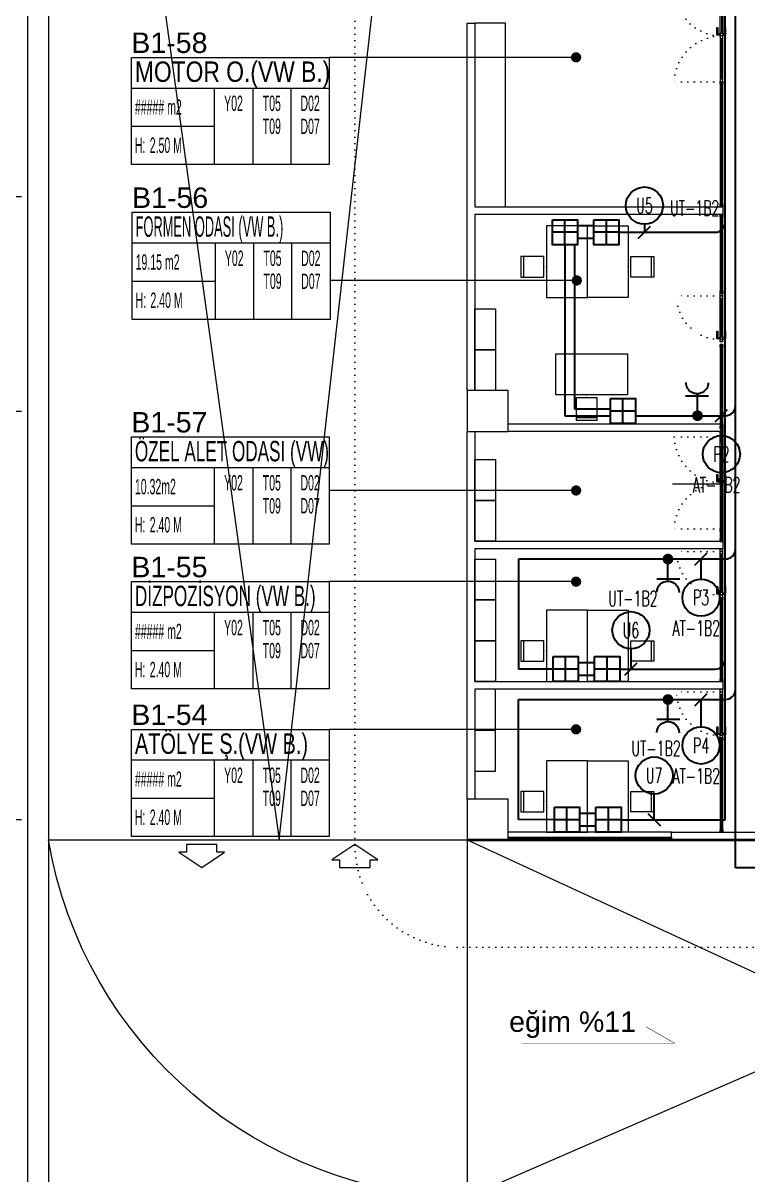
# Model space of a CAD drawing. Header units: metres. Extents: x -13194 to 152406, y -14653 to 29421.
# Drawn here: x 55990 to 57409, y 144 to 2400 of the extents above; entities that cross this region are included whole.
import ezdxf
from ezdxf.enums import TextEntityAlignment as Align
from ezdxf.xclip import XClip

# ---------------------------------------------------------------- set-up
doc = ezdxf.new("R2010")
doc.units = ezdxf.units.M
doc.header["$LTSCALE"] = 100
doc.header["$MEASUREMENT"] = 0
doc.header["$XCLIPFRAME"] = 0
for name, pattern in [('DASHDOT2', [0.5, 0.25, -0.125, 0, -0.125]), ('DOT2', [0.125, 0, -0.125]), ('DOT5', [0.75, 0, -0.75])]:
    doc.linetypes.add(name, pattern=pattern)
doc.layers.get('0').update_dxf_attribs({"color": 9, "lineweight": 9})
for name, color, linetype, lineweight in [('00', 9, 'Continuous', 9), ('01', 9, 'Continuous', 9), ('05', 9, 'Continuous', 9), ('06B', 9, 'Continuous', 9), ('06D', 9, 'Continuous', 9), ('10', 9, 'Continuous', 9), ('15', 9, 'Continuous', 9), ('20', 9, 'DOT2', 9), ('21', 9, 'Continuous', 9), ('21_mahal200', 9, 'Continuous', 9), ('24', 9, 'DASHDOT2', 9), ('E-DUVARA MONTE PRİZ KUTUSU', 7, 'Continuous', 30), ('E-KABLO', 7, 'Continuous', 30), ('E-LINYE', 7, 'Continuous', 30), ('E-PRİZ', 7, 'Continuous', 30)]:
    doc.layers.add(name, color=color, linetype=linetype, lineweight=lineweight)
doc.styles.add('Arial', font='arial.ttf', dxfattribs={"height": 2.5})
doc.styles.add('E-YAZI', font='txttw.shx')
doc.styles.add('MuuM_TEXT-ITALIC', font='ARIALNI.TTF')
doc.styles.add('MuuM_TEXT-STANDART', font='ARIALN.TTF')
doc.dimstyles.new('MuuM_DIM200', dxfattribs={"dimscale": 20, "dimtxt": 2, "dimasz": 1, "dimexe": 1, "dimexo": 1, "dimgap": 1, "dimtad": 1, "dimdec": 1, "dimrnd": 0.5, "dimdsep": 46, "dimtxsty": 'MuuM_TEXT-STANDART', "dimblk": 'ARCHTICK', "dimcen": 0, "dimdle": 0.15, "dimclrd": 256, "dimclre": 256, "dimclrt": 256, "dimadec": 0, "dimazin": 0, "dimtfac": 5, "dimtdec": 1, "dimtix": 1, "dimtmove": 2, "dimatfit": 3, "dimldrblk": 'DOT', "dimfxl": 3, "dimfxlon": 1, "dimtolj": 1, "dimlwd": -1, "dimlwe": -1, "dimarcsym": 0})

# ---------------------------------------------------------------- blocks, each defined once
blk = doc.blocks.new('10_DUVARA MONTE PRİZ KUTUSU')
at = {"layer": 'E-DUVARA MONTE PRİZ KUTUSU', "color": 4}
for p, q in [((0, 24.5), (0, -24.5)), ((24.5, 0), (-24.5, 0))]:
    blk.add_line(p, q, dxfattribs=at)
blk.add_lwpolyline([(-24.5, -24.5), (24.5, -24.5), (24.5, 24.5), (-24.5, 24.5)], close=True, dxfattribs=at)
blk = doc.blocks.new('100_PRİZ')
at = {"layer": 'E-PRİZ', "color": 4}
for p, q in [((-1.22, 2.14), (1.28, 2.14)), ((0, 2.4), (0, 0))]:
    blk.add_line(p, q, dxfattribs=at)
blk.add_arc((0, 3.6), 1.2, 180.7551, 0.7551, dxfattribs=at)
blk = doc.blocks.new('p-akslar_yeni')
at = {"layer": '24'}
for points in [[(-2190, -6515), (6415, -6515)], [(-2190, -6935), (6415, -6935)], [(-2190, -7735), (6415, -7735)]]:
    blk.add_lwpolyline(points, dxfattribs=at)
blk = doc.blocks.new('p-kolon_80x80')
blk.add_lwpolyline([(-40, -40), (40, -40), (40, 40), (-40, 40)], close=True)
blk = doc.blocks.new('1.bod.mimari.elk')
at = {"layer": '01'}
blk.add_lwpolyline([(40, -8750), (0, -8750), (0, -2950), (40, -2950), (40, -8750), (40, -8750)], close=True, dxfattribs=at)
for p in [(900, -6990), (900, -7790)]:
    blk.add_blockref('p-kolon_80x80', p, dxfattribs=at)
blk = doc.blocks.new('p-birim')
blk.add_lwpolyline([(0, 0), (1, 0), (1, 1), (0, 1)], close=True)
blk = doc.blocks.new('prf-10x10')
blk.add_lwpolyline([(-5, -5), (5, -5), (5, 5), (-5, 5)], close=True)
at = {"color": 255}
blk.add_solid([(-5, -5), (5, -5), (-5, 5), (5, 5)], dxfattribs=at)
at = {"layer": '10'}
blk.add_point((0, 0), dxfattribs=at)
blk = doc.blocks.new('*U405')
at = {"layer": '06D'}
blk.add_lwpolyline([(-2.5, 320), (2.5, 320), (2.5, 0), (-2.5, 0)], close=True, dxfattribs=at)
at = {"layer": '15'}
blk.add_lwpolyline([(0, 315), (0, 5)], dxfattribs=at)
at = {"layer": '10', "xscale": 0.5, "yscale": 0.5, "rotation": 90}
for p in [(0, 317.5), (0, 2.5)]:
    blk.add_blockref('prf-10x10', p, dxfattribs=at)
blk = doc.blocks.new('0_slopearrow')
at = {"const_width": 0.05}
blk.add_lwpolyline([(11.21, 0), (-3.79, 0), (-1, 1.61)], dxfattribs=at)
at = {"style": 'Arial'}
blk.add_attdef('EGIM', text='', height=2, dxfattribs=at).set_placement((0, 0.5), align=Align.BOTTOM_LEFT)
at = {"style": 'MuuM_TEXT-ITALIC'}
blk.add_attdef('SLOPE', text='', height=2, dxfattribs=at).set_placement((0, -0.5), align=Align.TOP_LEFT)
blk = doc.blocks.new('p-al-01')
at = {"layer": '06B'}
for points in [[(27, 4.3), (27, 10.6), (42, 10.6), (42, 8.7), (29.3, 8.7), (29.3, 8.7), (29.3, 4.3), (27, 4.3)], [(27, -0.7), (27, -6.9), (42, -6.9), (42, -5), (29.3, -5), (29.3, -5), (29.3, -0.7), (27, -0.7)]]:
    blk.add_lwpolyline(points, dxfattribs=at)
at = {"layer": '06D'}
for p, q in [((115.7, 4.3), (28.8, 4.3)), ((28.8, -0.7), (115.7, -0.7))]:
    blk.add_line(p, q, dxfattribs=at)
at = {"layer": '10'}
for points in [[(25.7, -0.7), (25.7, 4.3), (20.7, 4.3), (20.7, -0.7)], [(30.7, -0.7), (30.7, 4.3), (25.7, 4.3), (25.7, -0.7)], [(110.7, -0.7), (110.7, 4.3), (105.7, 4.3), (105.7, -0.7)], [(115.7, -0.7), (115.7, 4.3), (110.7, 4.3), (110.7, -0.7)]]:
    blk.add_lwpolyline(points, close=True, dxfattribs=at)
at = {"layer": '15'}
blk.add_lwpolyline([(105.7, 1.8), (30.7, 1.8)], dxfattribs=at)
at = {"layer": '20'}
blk.add_lwpolyline([(110.7, -0.7), (110.7, -85.7)], dxfattribs=at)
blk.add_arc((110.7, -0.7), 85, 180, 270, dxfattribs=at)
blk = doc.blocks.new('0_arrow1')
at = {"linetype": 'ByBlock', "lineweight": -2}
blk.add_lwpolyline([(15, -22.5), (-15, -22.5), (-15, -15), (-22.5, -15), (0, 0), (22.5, -15), (15, -15)], close=True, dxfattribs=at)
blk.add_point((0, 0))
blk = doc.blocks.new('p-sandalye')
blk.add_line((-45, 20), (-45, -20))
blk.add_lwpolyline([(-5, 20), (-50, 20), (-50, -20), (-5, -20)], close=True)
blk.add_point((0, 0.1))
blk = doc.blocks.new('p-masa_servis')
at = {"linetype": 'DOT5'}
blk.add_lwpolyline([(0, 0), (0, 0)], dxfattribs=at)
blk.add_lwpolyline([(0, 0), (0, -80), (140, -80), (140, 0)], close=True)
for p, rotation in [((60, 0), 270), ((50, -110.1), 2.073722e-10)]:
    blk.add_blockref('p-sandalye', p, dxfattribs=dict(rotation=rotation))
blk = doc.blocks.new('gr-p-birim')
blk.add_lwpolyline([(-0.5, -0.5), (0.5, -0.5), (0.5, 0.5), (-0.5, 0.5)], close=True)
blk = doc.blocks.new('*U413')
at = {"layer": '06D'}
blk.add_lwpolyline([(-2.5, 185), (2.5, 185), (2.5, 0), (-2.5, 0)], close=True, dxfattribs=at)
at = {"layer": '15'}
blk.add_lwpolyline([(0, 180), (0, 5)], dxfattribs=at)
at = {"layer": '10', "xscale": 0.5, "yscale": 0.5, "rotation": 90}
for p in [(0, 182.5), (0, 2.5)]:
    blk.add_blockref('prf-10x10', p, dxfattribs=at)
blk = doc.blocks.new('*U414')
at = {"layer": '06D'}
blk.add_lwpolyline([(-2.5, 165), (2.5, 165), (2.5, 0), (-2.5, 0)], close=True, dxfattribs=at)
at = {"layer": '15'}
blk.add_lwpolyline([(0, 160), (0, 5)], dxfattribs=at)
at = {"layer": '10', "xscale": 0.5, "yscale": 0.5, "rotation": 90}
for p in [(0, 162.5), (0, 2.5)]:
    blk.add_blockref('prf-10x10', p, dxfattribs=at)
blk = doc.blocks.new('p-al-01_a')
at = {"layer": '06B'}
for points in [[(-5, -88.6), (-11.2, -88.6), (-11.2, -73.6), (-9.4, -73.6), (-9.4, -86.4), (-9.4, -86.4), (-5, -86.4), (-5, -88.6)], [(0, -88.6), (6.2, -88.6), (6.2, -73.6), (4.4, -73.6), (4.4, -86.4), (4.4, -86.4), (0, -86.4), (0, -88.6)]]:
    blk.add_lwpolyline(points, dxfattribs=at)
at = {"layer": '06D'}
for p, q in [((-5, -86.9), (-5, -5)), ((0, -5), (0, -86.9)), ((-5, -93.1), (-5, -175)), ((0, -175), (0, -93.1))]:
    blk.add_line(p, q, dxfattribs=at)
at = {"layer": '10'}
for points in [[(-5, 0), (0, 0), (0, -5), (-5, -5)], [(-5, -85), (0, -85), (0, -90), (-5, -90)], [(-5, -95), (0, -95), (0, -90), (-5, -90)], [(-5, -180), (0, -180), (0, -175), (-5, -175)]]:
    blk.add_lwpolyline(points, close=True, dxfattribs=at)
at = {"layer": '15'}
for points in [[(-2.5, -5), (-2.5, -85)], [(-2.5, -175), (-2.5, -95)]]:
    blk.add_lwpolyline(points, dxfattribs=at)
at = {"layer": '20'}
for points in [[(-5.3, 0), (-94.9, 0)], [(-5.3, -180), (-94.9, -180)], [(-5, -180), (-94.9, -180)]]:
    blk.add_lwpolyline(points, dxfattribs=at)
for centre, start, end in [((-1.5, 3.4), 182.0745, 267.6937), ((-1.5, -183.4), 92.3063, 177.9255)]:
    blk.add_arc(centre, 93.5, start, end, dxfattribs=at)
blk = doc.blocks.new('*U415')
at = {"layer": '06D'}
blk.add_lwpolyline([(-2.5, 245), (2.5, 245), (2.5, 0), (-2.5, 0)], close=True, dxfattribs=at)
at = {"layer": '15'}
blk.add_lwpolyline([(0, 240), (0, 5)], dxfattribs=at)
at = {"layer": '10', "xscale": 0.5, "yscale": 0.5, "rotation": 90}
for p in [(0, 242.5), (0, 2.5)]:
    blk.add_blockref('prf-10x10', p, dxfattribs=at)
blk = doc.blocks.new('_ArchTick')
at = {"color": 0, "linetype": 'ByBlock', "const_width": 0.15}
blk.add_lwpolyline([(-0.5, -0.5), (0.5, 0.5)], dxfattribs=at)
blk = doc.blocks.new('_Dot')
at = {"color": 0, "linetype": 'ByBlock', "lineweight": -2}
blk.add_line((-0.5, 0), (-1, 0), dxfattribs=at)
at = {"color": 0, "linetype": 'ByBlock', "const_width": 0.5}
blk.add_lwpolyline([(-0.25, 0, 1), (0.25, 0, 1)], format="xyb", close=True, dxfattribs=at)
blk = doc.blocks.new('0_roomno2')
blk.add_lwpolyline([(19.38, -10.5), (0, -10.5), (0, 0), (19.38, 0)], close=True)
for points in [[(0, -3), (19.38, -3)], [(8.12, -3), (8.12, -10.5)], [(11.88, -3), (11.88, -10.5)], [(15.62, -3), (15.62, -10.5)], [(0, -6.75), (8.12, -6.75)]]:
    blk.add_lwpolyline(points)
at = {"style": 'MuuM_TEXT-STANDART', "width": 0.6}
blk.add_text('H:', height=1.5, dxfattribs=at).set_placement((0.35, -8.61), align=Align.MIDDLE_LEFT)
at = {"style": 'Arial'}
blk.add_attdef('ODANO', (0, 1.17), '', height=2, dxfattribs=at)
blk.add_attdef('MEKANADI', text='', height=2, dxfattribs=at).set_placement((0.35, -3), align=Align.BOTTOM_LEFT)
at = {"style": 'MuuM_TEXT-STANDART', "width": 0.6}
for tag, p in [('M2', (0.35, -4.88)), ('TEMIZTAVANYUKSEKLIGI', (1.8, -8.61))]:
    blk.add_attdef(tag, text='', height=1.5, dxfattribs=at).set_placement(p, align=Align.MIDDLE_LEFT)
for tag, p in [('YER01', (10, -4.5)), ('TAVAN01', (13.75, -4.5)), ('DUVAR01', (17.5, -4.5)), ('YER02', (10, -6.75)), ('TAVAN02', (13.75, -6.75)), ('DUVAR02', (17.5, -6.75)), ('YER03', (10, -9)), ('TAVAN03', (13.75, -9)), ('DUVAR03', (17.5, -9))]:
    blk.add_attdef(tag, text='', height=1.5, dxfattribs=at).set_placement(p, align=Align.MIDDLE_CENTER)
blk = doc.blocks.new('1.bod.mimari1.elk')
at = {"layer": '00'}
for points in [[(1360, -6590), (1360, -6605), (875, -6605), (875, -6950), (860, -6950), (860, -6230), (875, -6230), (875, -6590)], [(1360, -6590), (1360, -6605), (875, -6605), (875, -6950), (860, -6950), (860, -6230), (875, -6230), (875, -6590)], [(1360, -7015), (1360, -7030), (940, -7030), (940, -7015)], [(1360, -7520), (1360, -7535), (875, -7535), (875, -7750), (860, -7750), (860, -7030), (875, -7030), (875, -7245), (1360, -7245), (1360, -7260), (875, -7260), (875, -7520)], [(1360, -7520), (1360, -7535), (875, -7535), (875, -7750), (860, -7750), (860, -7030), (875, -7030), (875, -7245), (1360, -7245), (1360, -7260), (875, -7260), (875, -7520)], [(1560, -7815), (1560, -7815), (1560, -7815), (1560, -7815), (1560, -7815), (1560, -7830), (1260, -7830), (1260, -7815), (1560, -7815)]]:
    blk.add_lwpolyline(points, close=True, dxfattribs=at)
at = {"layer": '06D'}
for p, q in [((1360, -7030), (1360, -7245)), ((1360, -7132.93), (1261.7, -7132.93))]:
    blk.add_line(p, q, dxfattribs=at)
for points in [[(51.02, -4630), (491.81, -7830), (851.02, -4630)], [(1260, -7815), (940, -7815)], [(860, -7830), (860, -8550)]]:
    blk.add_lwpolyline(points, dxfattribs=at)
at = {"layer": '06D', "linetype": 'DOT2'}
blk.add_lwpolyline([(640, -5042.1), (640, -7840, 0.4142136), (840, -8040), (3100, -8040)], format="xyb", dxfattribs=at)
at = {"layer": '06D'}
for points in [[(1355, -6759.81), (1360, -6759.81), (1360, -6605), (1355, -6605)], [(1355, -7052.22), (1360, -7052.22), (1360, -7030), (1355, -7030)], [(1355, -7245.31), (1360, -7245.31), (1360, -7220.43), (1355, -7220.43)]]:
    blk.add_lwpolyline(points, close=True, dxfattribs=at)
blk.add_lwpolyline([(940, -8530), (1640, -8530), (1640, -7830), (860, -7830), (1640, -8190), (860, -8530, -0.3624657), (40, -7830), (860, -7830)], format="xyb", dxfattribs=at)
at = {"layer": '15'}
for points in [[(1357.5, -6754.81), (1357.5, -6610)], [(1357.5, -7047.22), (1357.5, -7035)], [(1357.5, -7240.31), (1357.5, -7225.43)]]:
    blk.add_lwpolyline(points, dxfattribs=at)
at = {"layer": '20', "ltscale": 2, "const_width": 5}
blk.add_lwpolyline([(860, -7830), (1640, -7830), (1640, -4630), (1640, -4630), (1640, -3830), (1640, -3830), (1640, -2240), (3740, -2240), (3740, -1723.58)], dxfattribs=at)
for p in [(1360, -6165), (1360, -7040.43)]:
    blk.add_blockref('p-al-01_a', p)
at = {"xscale": -1}
for name, p, rotation in [('*U415', (1357.5, -6345), 180), ('*U415', (1357.5, -6345), 180), ('p-al-01', (1355.4, -6875.29), 270), ('*U414', (1357.5, -6859.62), 180), ('*U413', (1357.5, -7060), 180), ('p-al-01', (1355.4, -7375.67), 270), ('p-al-01', (1355.4, -7375.67), 270), ('*U414', (1357.5, -7355), 180), ('p-al-01', (1355.4, -7650.67), 270), ('*U413', (1357.5, -7630), 180), ('*U405', (940, -7827.5), 270)]:
    blk.add_blockref(name, p, dxfattribs=dict(at, rotation=rotation))
at = {"layer": '05'}
for name, p, xscale, yscale in [('p-birim', (875, -6590), 60.00000000000003, 360), ('p-birim', (875, -6590), 60.00000000000003, 360), ('gr-p-birim', (895, -7575), 40, 80), ('gr-p-birim', (895, -7655), 40, 80)]:
    blk.add_blockref(name, p, dxfattribs=dict(at, xscale=xscale, yscale=yscale))
ref = blk.add_blockref('p-masa_servis', (1015, -6767.47), dxfattribs=dict(at, rotation=90))
XClip(ref).set_block_clipping_path([(-55.5106706136, -84.5585723777), (163.3295749435, 61.9818189005)])
ref = blk.add_blockref('p-masa_servis', (1175, -6767.47), dxfattribs=dict(at, xscale=-1, rotation=270))
XClip(ref).set_block_clipping_path([(-55.5106706136, -84.5585723777), (163.3295749435, 61.9818189005)])
at = {"layer": '05', "xscale": -40, "yscale": 80, "rotation": 180}
for p in [(895, -6830), (895, -6910), (895, -7125), (895, -7205), (895, -7320), (895, -7400), (895, -7480)]:
    blk.add_blockref('gr-p-birim', p, dxfattribs=at)
at = {"layer": '05'}
ref = blk.add_blockref('p-masa_servis', (1033.58, -6958.2), dxfattribs=dict(at, xscale=-1, rotation=180))
XClip(ref).set_block_clipping_path([(-55.5106706136, -84.5585723777), (163.3295749435, 61.9818189005)])
ref = blk.add_blockref('p-masa_servis', (1015, -7520), dxfattribs=dict(at, rotation=90))
XClip(ref).set_block_clipping_path([(-55.5106706136, -84.5585723777), (163.3295749435, 61.9818189005)])
ref = blk.add_blockref('p-masa_servis', (1175, -7520), dxfattribs=dict(at, xscale=-1, rotation=270))
XClip(ref).set_block_clipping_path([(-55.5106706136, -84.5585723777), (163.3295749435, 61.9818189005)])
ref = blk.add_blockref('p-masa_servis', (1015, -7815), dxfattribs=dict(at, rotation=90.00000000000001))
XClip(ref).set_block_clipping_path([(-55.5106706136, -84.5585723777), (163.3295749435, 61.9818189005)])
ref = blk.add_blockref('p-masa_servis', (1175, -7815), dxfattribs=dict(at, xscale=-1, rotation=270))
XClip(ref).set_block_clipping_path([(-55.5106706136, -84.5585723777), (163.3295749435, 61.9818189005)])
at = {"layer": '06D', "xscale": -2, "yscale": 2, "zscale": 2, "rotation": 180}
blk.add_blockref('0_arrow1', (340, -7884.28), dxfattribs=at)
at = {"layer": '06D', "xscale": -2, "yscale": 2, "zscale": 2}
blk.add_blockref('0_arrow1', (640, -7839.28), dxfattribs=at)
at = {"layer": '10', "extrusion": (0, 0, -1), "xscale": 0.5, "yscale": 0.5, "zscale": -1, "rotation": 270}
for p in [(-1357.5, -6607.5), (-1357.5, -6757.31), (-1357.5, -7032.5), (-1357.5, -7049.72), (-1357.5, -7222.93), (-1357.5, -7242.81)]:
    blk.add_blockref('prf-10x10', p, dxfattribs=at)
at = {"layer": '21'}
ref = blk.add_blockref('0_slopearrow', (1189.79, -8227.94), dxfattribs=dict(at, xscale=-20, yscale=20, zscale=20))
ref.add_attrib('EGIM', 'eğim %11', dxfattribs={"layer": '0', "height": 40, "style": 'Arial'}).set_placement((941.94, -8217.94), align=Align.BOTTOM_LEFT)
at = {"layer": '21_mahal200'}
ref = blk.add_blockref('0_roomno2', (202.31, -6297.26), dxfattribs=dict(at, xscale=20, yscale=20, zscale=20))
ref.add_attrib('ODANO', 'B1-58', (202.31, -6288.62), dxfattribs={"layer": '0', "height": 40, "style": 'Arial'})
ref.add_attrib('MEKANADI', 'MOTOR O.(VW B.)', dxfattribs={"layer": '0', "height": 40, "style": 'Arial', "width": 0.8}).set_placement((209.31, -6357.26), align=Align.BOTTOM_LEFT)
ref.add_attrib('M2', '##### m2', dxfattribs={"layer": '0', "height": 30, "style": 'MuuM_TEXT-STANDART', "width": 0.6}).set_placement((209.31, -6394.76), align=Align.MIDDLE_LEFT)
ref.add_attrib('TEMIZTAVANYUKSEKLIGI', '2.50 M', dxfattribs={"layer": '0', "height": 30, "style": 'MuuM_TEXT-STANDART', "width": 0.6}).set_placement((238.31, -6469.42), align=Align.MIDDLE_LEFT)
ref.add_attrib('YER01', 'Y02', dxfattribs={"layer": '0', "height": 30, "style": 'MuuM_TEXT-STANDART', "width": 0.6}).set_placement((402.31, -6387.26), align=Align.MIDDLE_CENTER)
ref.add_attrib('TAVAN01', 'T05', dxfattribs={"layer": '0', "height": 30, "style": 'MuuM_TEXT-STANDART', "width": 0.6}).set_placement((477.31, -6387.26), align=Align.MIDDLE_CENTER)
ref.add_attrib('DUVAR01', 'D02', dxfattribs={"layer": '0', "height": 30, "style": 'MuuM_TEXT-STANDART', "width": 0.6}).set_placement((552.31, -6387.26), align=Align.MIDDLE_CENTER)
ref.add_attrib('TAVAN02', 'T09', dxfattribs={"layer": '0', "height": 30, "style": 'MuuM_TEXT-STANDART', "width": 0.6}).set_placement((477.31, -6432.26), align=Align.MIDDLE_CENTER)
ref.add_attrib('DUVAR02', 'D07', dxfattribs={"layer": '0', "height": 30, "style": 'MuuM_TEXT-STANDART', "width": 0.6}).set_placement((552.31, -6432.26), align=Align.MIDDLE_CENTER)
ref = blk.add_blockref('0_roomno2', (203.7, -6600.73), dxfattribs=dict(at, xscale=20, yscale=20, zscale=20))
ref.add_attrib('ODANO', 'B1-56', (203.7, -6592.09), dxfattribs={"layer": '0', "height": 40, "style": 'Arial'})
ref.add_attrib('MEKANADI', 'FORMEN ODASI (VW B.)', dxfattribs={"layer": '0', "height": 40, "style": 'Arial', "width": 0.45}).set_placement((210.7, -6660.73), align=Align.BOTTOM_LEFT)
ref.add_attrib('M2', '19.15 m2', dxfattribs={"layer": '0', "height": 30, "style": 'MuuM_TEXT-STANDART', "width": 0.6}).set_placement((210.7, -6698.23), align=Align.MIDDLE_LEFT)
ref.add_attrib('TEMIZTAVANYUKSEKLIGI', '2.40 M', dxfattribs={"layer": '0', "height": 30, "style": 'MuuM_TEXT-STANDART', "width": 0.6}).set_placement((239.7, -6772.89), align=Align.MIDDLE_LEFT)
ref.add_attrib('YER01', 'Y02', dxfattribs={"layer": '0', "height": 30, "style": 'MuuM_TEXT-STANDART', "width": 0.6}).set_placement((403.7, -6690.73), align=Align.MIDDLE_CENTER)
ref.add_attrib('TAVAN01', 'T05', dxfattribs={"layer": '0', "height": 30, "style": 'MuuM_TEXT-STANDART', "width": 0.6}).set_placement((478.7, -6690.73), align=Align.MIDDLE_CENTER)
ref.add_attrib('DUVAR01', 'D02', dxfattribs={"layer": '0', "height": 30, "style": 'MuuM_TEXT-STANDART', "width": 0.6}).set_placement((553.7, -6690.73), align=Align.MIDDLE_CENTER)
ref.add_attrib('TAVAN02', 'T09', dxfattribs={"layer": '0', "height": 30, "style": 'MuuM_TEXT-STANDART', "width": 0.6}).set_placement((478.7, -6735.73), align=Align.MIDDLE_CENTER)
ref.add_attrib('DUVAR02', 'D07', dxfattribs={"layer": '0', "height": 30, "style": 'MuuM_TEXT-STANDART', "width": 0.6}).set_placement((553.7, -6735.73), align=Align.MIDDLE_CENTER)
ref = blk.add_blockref('0_roomno2', (202.31, -7040.51), dxfattribs=dict(at, xscale=20, yscale=20, zscale=20))
ref.add_attrib('ODANO', 'B1-57', (202.31, -7031.87), dxfattribs={"layer": '0', "height": 40, "style": 'Arial'})
ref.add_attrib('MEKANADI', 'ÖZEL ALET ODASI (VW)', dxfattribs={"layer": '0', "height": 40, "style": 'Arial', "width": 0.6}).set_placement((209.31, -7100.51), align=Align.BOTTOM_LEFT)
ref.add_attrib('M2', '10.32m2', dxfattribs={"layer": '0', "height": 30, "style": 'MuuM_TEXT-STANDART', "width": 0.6}).set_placement((209.31, -7138.01), align=Align.MIDDLE_LEFT)
ref.add_attrib('TEMIZTAVANYUKSEKLIGI', '2.40 M', dxfattribs={"layer": '0', "height": 30, "style": 'MuuM_TEXT-STANDART', "width": 0.6}).set_placement((238.31, -7212.67), align=Align.MIDDLE_LEFT)
ref.add_attrib('YER01', 'Y02', dxfattribs={"layer": '0', "height": 30, "style": 'MuuM_TEXT-STANDART', "width": 0.6}).set_placement((402.31, -7130.51), align=Align.MIDDLE_CENTER)
ref.add_attrib('TAVAN01', 'T05', dxfattribs={"layer": '0', "height": 30, "style": 'MuuM_TEXT-STANDART', "width": 0.6}).set_placement((477.31, -7130.51), align=Align.MIDDLE_CENTER)
ref.add_attrib('DUVAR01', 'D02', dxfattribs={"layer": '0', "height": 30, "style": 'MuuM_TEXT-STANDART', "width": 0.6}).set_placement((552.31, -7130.51), align=Align.MIDDLE_CENTER)
ref.add_attrib('TAVAN02', 'T09', dxfattribs={"layer": '0', "height": 30, "style": 'MuuM_TEXT-STANDART', "width": 0.6}).set_placement((477.31, -7175.51), align=Align.MIDDLE_CENTER)
ref.add_attrib('DUVAR02', 'D07', dxfattribs={"layer": '0', "height": 30, "style": 'MuuM_TEXT-STANDART', "width": 0.6}).set_placement((552.31, -7175.51), align=Align.MIDDLE_CENTER)
ref = blk.add_blockref('0_roomno2', (202.31, -7324.14), dxfattribs=dict(at, xscale=20, yscale=20, zscale=20))
ref.add_attrib('ODANO', 'B1-55', (202.31, -7315.5), dxfattribs={"layer": '0', "height": 40, "style": 'Arial'})
ref.add_attrib('MEKANADI', 'DİZPOZİSYON (VW B.)', dxfattribs={"layer": '0', "height": 40, "style": 'Arial', "width": 0.6}).set_placement((209.31, -7384.14), align=Align.BOTTOM_LEFT)
ref.add_attrib('M2', '##### m2', dxfattribs={"layer": '0', "height": 30, "style": 'MuuM_TEXT-STANDART', "width": 0.6}).set_placement((209.31, -7421.64), align=Align.MIDDLE_LEFT)
ref.add_attrib('TEMIZTAVANYUKSEKLIGI', '2.40 M', dxfattribs={"layer": '0', "height": 30, "style": 'MuuM_TEXT-STANDART', "width": 0.6}).set_placement((238.31, -7496.3), align=Align.MIDDLE_LEFT)
ref.add_attrib('YER01', 'Y02', dxfattribs={"layer": '0', "height": 30, "style": 'MuuM_TEXT-STANDART', "width": 0.6}).set_placement((402.31, -7414.14), align=Align.MIDDLE_CENTER)
ref.add_attrib('TAVAN01', 'T05', dxfattribs={"layer": '0', "height": 30, "style": 'MuuM_TEXT-STANDART', "width": 0.6}).set_placement((477.31, -7414.14), align=Align.MIDDLE_CENTER)
ref.add_attrib('DUVAR01', 'D02', dxfattribs={"layer": '0', "height": 30, "style": 'MuuM_TEXT-STANDART', "width": 0.6}).set_placement((552.31, -7414.14), align=Align.MIDDLE_CENTER)
ref.add_attrib('TAVAN02', 'T09', dxfattribs={"layer": '0', "height": 30, "style": 'MuuM_TEXT-STANDART', "width": 0.6}).set_placement((477.31, -7459.14), align=Align.MIDDLE_CENTER)
ref.add_attrib('DUVAR02', 'D07', dxfattribs={"layer": '0', "height": 30, "style": 'MuuM_TEXT-STANDART', "width": 0.6}).set_placement((552.31, -7459.14), align=Align.MIDDLE_CENTER)
ref = blk.add_blockref('0_roomno2', (202.31, -7613.4), dxfattribs=dict(at, xscale=20, yscale=20, zscale=20))
ref.add_attrib('ODANO', 'B1-54', (202.31, -7604.76), dxfattribs={"layer": '0', "height": 40, "style": 'Arial'})
ref.add_attrib('MEKANADI', 'ATÖLYE Ş.(VW B.)', dxfattribs={"layer": '0', "height": 40, "style": 'Arial', "width": 0.7}).set_placement((209.31, -7673.4), align=Align.BOTTOM_LEFT)
ref.add_attrib('M2', '##### m2', dxfattribs={"layer": '0', "height": 30, "style": 'MuuM_TEXT-STANDART', "width": 0.6}).set_placement((209.31, -7710.9), align=Align.MIDDLE_LEFT)
ref.add_attrib('TEMIZTAVANYUKSEKLIGI', '2.40 M', dxfattribs={"layer": '0', "height": 30, "style": 'MuuM_TEXT-STANDART', "width": 0.6}).set_placement((238.31, -7785.56), align=Align.MIDDLE_LEFT)
ref.add_attrib('YER01', 'Y02', dxfattribs={"layer": '0', "height": 30, "style": 'MuuM_TEXT-STANDART', "width": 0.6}).set_placement((402.31, -7703.4), align=Align.MIDDLE_CENTER)
ref.add_attrib('TAVAN01', 'T05', dxfattribs={"layer": '0', "height": 30, "style": 'MuuM_TEXT-STANDART', "width": 0.6}).set_placement((477.31, -7703.4), align=Align.MIDDLE_CENTER)
ref.add_attrib('DUVAR01', 'D02', dxfattribs={"layer": '0', "height": 30, "style": 'MuuM_TEXT-STANDART', "width": 0.6}).set_placement((552.31, -7703.4), align=Align.MIDDLE_CENTER)
ref.add_attrib('TAVAN02', 'T09', dxfattribs={"layer": '0', "height": 30, "style": 'MuuM_TEXT-STANDART', "width": 0.6}).set_placement((477.31, -7748.4), align=Align.MIDDLE_CENTER)
ref.add_attrib('DUVAR02', 'D07', dxfattribs={"layer": '0', "height": 30, "style": 'MuuM_TEXT-STANDART', "width": 0.6}).set_placement((552.31, -7748.4), align=Align.MIDDLE_CENTER)
for points in [[(1072.99, -6297.26), (589.81, -6297.26)], [(1074.38, -6734.21), (591.2, -6734.21)], [(1072.99, -7145.51), (589.81, -7145.51)], [(1072.99, -7324.14), (589.81, -7324.14)], [(1072.99, -7613.4), (589.81, -7613.4)]]:
    blk.add_leader(points, dimstyle='MuuM_DIM200', override={"dimasz": 1, "dimfxl": 10}, dxfattribs=at)

msp = doc.modelspace()

# ---------------------------------------------------------------- linework, layer by layer
at = {"layer": 'E-KABLO', "color": 4}
for p, q in [((57365, 839.5), (57365, 2992.5)), ((57156.9, 1990.3), (57345, 1990.3)), ((57069.8, 1966.1), (57069.8, 1644.3)), ((57107.9, 1978), (57075.5, 1978)), ((57069.8, 1644.3), (57140.4, 1644.3)), ((57158.3, 1134.5), (57345, 1134.5)), ((57109.3, 1122.2), (57076.9, 1122.2)), ((57160.8, 839.5), (57365, 839.5)), ((57111.9, 827.2), (57079.5, 827.2))]:
    msp.add_line(p, q, dxfattribs=at)
at = {"layer": 'E-KABLO', "color": 6}
for p, q in [((57385, 745.6), (57385, 2670)), ((57107.9, 2002.5), (57075.5, 2002.5)), ((57051, 1965.8), (57051, 1630.9)), ((57051, 1630.9), (57140.4, 1630.9)), ((57189.3, 1630.9), (57365, 1630.9)), ((56960, 1350), (56960, 1134.5)), ((57365, 1350), (56960, 1350)), ((57028, 1134.5), (56960, 1134.5)), ((57109.3, 1146.7), (57076.9, 1146.7)), ((56960, 1075), (57365, 1075)), ((56960, 840), (56960, 1075)), ((57030.5, 839.5), (56960, 840)), ((57111.9, 851.7), (57079.5, 851.7)), ((58104.2, 745.6), (57385, 745.6))]:
    msp.add_line(p, q, dxfattribs=at)
at = {"layer": 'E-KABLO', "color": 4, "const_width": 10.5}
for points in [[(57305.4, 1630.9, 1), (57315.9, 1630.9, 1)], [(57247.6, 1350, 1), (57258.1, 1350, 1)], [(57247.6, 1075, 1), (57258.1, 1075, 1)]]:
    msp.add_lwpolyline(points, format="xyb", close=True, dxfattribs=at)
at = {"layer": 'E-KABLO', "color": 4}
for centre in [(57345, 2010.3), (57345, 1154.5)]:
    msp.add_arc(centre, 20, 270, 0, dxfattribs=at)
at = {"layer": 'E-KABLO', "color": 6}
for centre in [(57365, 1650.8), (57365, 1370), (57365, 1095)]:
    msp.add_arc(centre, 20, 270, 0, dxfattribs=at)
at = {"layer": 'E-LINYE', "color": 7, "linetype": 'Continuous'}
for p, q in [((57194.7, 1978.2), (57218.9, 2002.4)), ((57206.8, 2006.1), (57206.8, 1990.3)), ((57345.4, 1618.8), (57369.6, 1643.1)), ((57357.5, 1591.9), (57357.5, 1630.9)), ((57305.5, 1337.9), (57329.7, 1362.1)), ((57317.6, 1310.9), (57317.6, 1350)), ((57180.3, 1174.4), (57180.3, 1134.5)), ((57168.2, 1122.4), (57192.5, 1146.6)), ((57305.5, 1062.9), (57329.7, 1087.1)), ((57317.6, 1021.5), (57317.6, 1075)), ((57225.8, 839.5), (57225.8, 889.9)), ((57213.6, 851.6), (57237.9, 827.4))]:
    msp.add_line(p, q, dxfattribs=at)
for centre in [(57206.8, 2042.5), (57357.5, 1555.5), (57317.6, 1274.6), (57180.3, 1210.7), (57317.6, 985.1), (57225.8, 926.2)]:
    msp.add_circle(centre, 36.4, dxfattribs=at)

# ---------------------------------------------------------------- block references
at = {"layer": '06D'}
for name in ['1.bod.mimari.elk', '1.bod.mimari1.elk']:
    msp.add_blockref(name, (56000, 8630), dxfattribs=at)
at = {"layer": '24'}
msp.add_blockref('p-akslar_yeni', (49585, 8575), dxfattribs=at)
at = {"layer": 'E-DUVARA MONTE PRİZ KUTUSU', "color": 3, "xscale": -1, "rotation": 180}
for p in [(57051, 1990.3), (57132.4, 1990.3), (57164.8, 1640), (57052.4, 1134.5), (57133.8, 1134.5), (57055, 839.5), (57136.4, 839.5)]:
    msp.add_blockref('10_DUVARA MONTE PRİZ KUTUSU', p, dxfattribs=at)
at = {"layer": 'E-PRİZ', "xscale": -18, "yscale": 18, "zscale": 18}
msp.add_blockref('100_PRİZ', (57310.1, 1630.7), dxfattribs=at)
at = {"layer": 'E-PRİZ', "xscale": -18, "yscale": 18, "zscale": 18, "rotation": 180}
for p in [(57252.9, 1350), (57252.9, 1075)]:
    msp.add_blockref('100_PRİZ', p, dxfattribs=at)

# ---------------------------------------------------------------- texts
at = {"layer": 'E-LINYE', "color": 3, "linetype": 'Continuous', "style": 'E-YAZI', "width": 0.6}
for s, p in [('U5', (57206.8, 2042.5)), ('UT-1B2', (57305.1, 2037.7)), ('P2', (57357.5, 1555.5)), ('AT-1B2', (57348, 1495.6)), ('UT-1B2', (57184.1, 1272.8)), ('P3', (57317.6, 1274.6)), ('U6', (57180.3, 1210.7)), ('AT-1B2', (57308.1, 1214.7)), ('UT-1B2', (57229.5, 979.4)), ('P4', (57317.6, 985.1)), ('U7', (57225.8, 926.2)), ('AT-1B2', (57308.1, 925.2))]:
    msp.add_text(s, height=30, dxfattribs=at).set_placement(p, align=Align.MIDDLE_CENTER)

doc.saveas('drawing.dxf')
